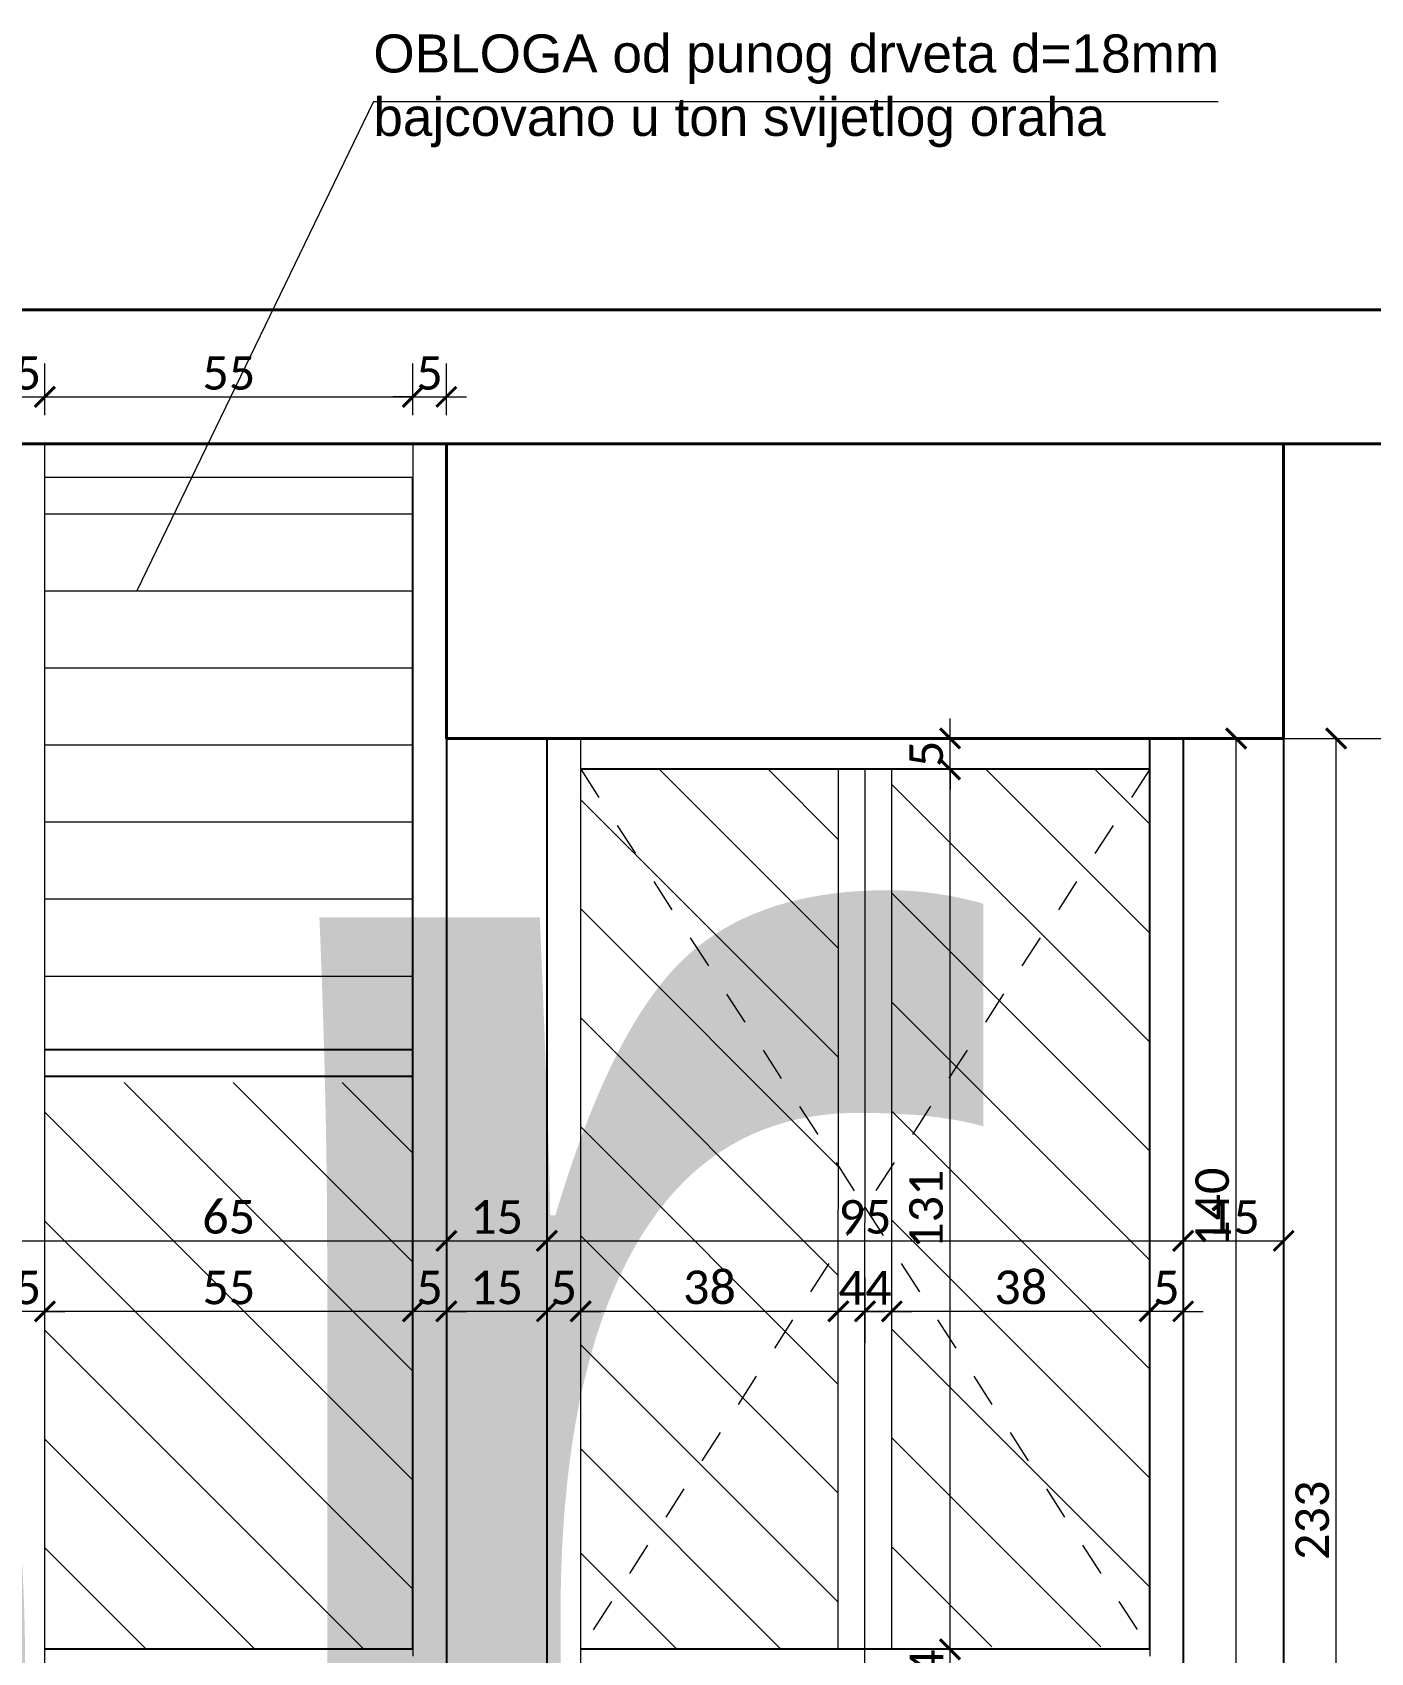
# Model space of a CAD drawing. Header units: centimetres. Extents: x -26724 to 60145, y -23645 to 6771.
# Drawn here: x 1814.5 to 2014.3, y 577.8 to 819.7 of the extents above; entities that cross this region are included whole.
import ezdxf

# ---------------------------------------------------------------- set-up
doc = ezdxf.new("R2010")
doc.units = ezdxf.units.CM
doc.linetypes.add('DALEKOVOD_VN', pattern=[5, 2.5, -2.5])
for name, color, linetype, lineweight in [('2.IZGLED', 7, 'Continuous', 13), ('4.KOTE', 88, 'Continuous', 15), ('IZGLED', 252, 'Continuous', 13), ('kote', 7, 'Continuous', 20), ('zid', 7, 'Continuous', 40)]:
    doc.layers.add(name, color=color, linetype=linetype, lineweight=lineweight)
doc.layers.add('3.IZGLED 2', color=7, linetype='Continuous', lineweight=9, true_color=0x4a4a4a)
doc.layers.add('IZGLED 2', color=253, linetype='Continuous', lineweight=9, true_color=0x828282)
doc.layers.add('tekst', color=7, linetype='Continuous')
doc.layers.add('tekst @ 50', color=7, linetype='Continuous')
doc.styles.add('Notes', font='arial.ttf', dxfattribs={"height": 3})
doc.styles.get("Standard").update_dxf_attribs({"font": 'calibri.ttf'})
doc.dimstyles.new('ja 1 30 izgledi zidova', dxfattribs={"dimtxt": 5, "dimasz": 3, "dimexe": 5, "dimexo": 5, "dimgap": 1, "dimtad": 1, "dimdec": 0, "dimtxsty": 'Standard', "dimblk": 'ARCHTICK', "dimcen": 2.5, "dimclrd": 256, "dimclrt": 7, "dimadec": 0, "dimazin": 0, "dimtfac": 1, "dimtdec": 0, "dimtix": 1, "dimtmove": 1, "dimatfit": 3, "dimldrblk": 'ARCHTICK', "dimfxl": 5, "dimfxlon": 1, "dimlwd": 0, "dimlwe": 9, "dimarcsym": 0})

# ---------------------------------------------------------------- blocks, each defined once
blk = doc.blocks.new('*U3237')
at = {"layer": 'tekst @ 50', "ltscale": 0.8, "style": 'Notes'}
blk.add_text('frizider za voće', height=283.795, dxfattribs=at).set_placement((773.6, 469.68))
blk = doc.blocks.new('_ArchTick')
at = {"color": 0, "linetype": 'ByBlock', "const_width": 0.15}
blk.add_lwpolyline([(-0.5, -0.5), (0.5, 0.5)], dxfattribs=at)
blk = doc.blocks.new('*D873')
at = {"layer": '4.KOTE', "color": 0, "lineweight": 9, "transparency": 16777216}
for p, q in [((1811.3, 764.58), (1811.3, 770.28)), ((1816.36, 762.53), (1816.36, 770.28))]:
    blk.add_line(p, q, dxfattribs=at)
at = {"layer": '4.KOTE', "lineweight": 0, "transparency": 16777216}
for p, q in [((1811.3, 765.28), (1808.3, 765.28)), ((1811.3, 765.28), (1816.36, 765.28)), ((1816.36, 765.28), (1819.36, 765.28))]:
    blk.add_line(p, q, dxfattribs=at)
at = {"layer": 'Defpoints', "color": 0, "transparency": 16777216}
for p in [(1816.36, 765.28), (1811.3, 758.29, -17.27), (1816.36, 758.29, -7.53)]:
    blk.add_point(p, dxfattribs=at)
at = {"layer": '4.KOTE', "lineweight": 0, "transparency": 16777216, "xscale": 3, "yscale": 3, "zscale": 3}
blk.add_blockref('_ArchTick', (1811.3, 765.28), dxfattribs=at)
at = {"layer": '4.KOTE', "lineweight": 0, "transparency": 16777216, "xscale": 3, "yscale": 3, "zscale": 3, "rotation": 180}
blk.add_blockref('_ArchTick', (1816.36, 765.28), dxfattribs=at)
at = {"layer": '4.KOTE', "color": 7, "transparency": 16777216, "insert": (1813.83, 768.82), "char_height": 5, "attachment_point": 5}
blk.add_mtext('5', dxfattribs=at)
blk = doc.blocks.new('*D874')
at = {"layer": '4.KOTE', "color": 0, "lineweight": 9, "transparency": 16777216}
for p, q in [((1816.36, 762.53), (1816.36, 770.28)), ((1871.3, 762.53), (1871.3, 770.28))]:
    blk.add_line(p, q, dxfattribs=at)
at = {"layer": '4.KOTE', "lineweight": 0, "transparency": 16777216}
blk.add_line((1816.36, 765.28), (1871.3, 765.28), dxfattribs=at)
at = {"layer": 'Defpoints', "color": 0, "transparency": 16777216}
for p in [(1871.3, 765.28), (1816.36, 758.29, -7.53), (1871.3, 758.29, -7.53)]:
    blk.add_point(p, dxfattribs=at)
at = {"layer": '4.KOTE', "lineweight": 0, "transparency": 16777216, "xscale": 3, "yscale": 3, "zscale": 3, "rotation": 180}
blk.add_blockref('_ArchTick', (1816.36, 765.28), dxfattribs=at)
at = {"layer": '4.KOTE', "lineweight": 0, "transparency": 16777216, "xscale": 3, "yscale": 3, "zscale": 3}
blk.add_blockref('_ArchTick', (1871.3, 765.28), dxfattribs=at)
at = {"layer": '4.KOTE', "color": 7, "transparency": 16777216, "insert": (1843.83, 768.82), "char_height": 5, "attachment_point": 5}
blk.add_mtext('55', dxfattribs=at)
blk = doc.blocks.new('*D875')
at = {"layer": '4.KOTE', "color": 0, "lineweight": 9, "transparency": 16777216}
for p, q in [((1871.3, 762.53), (1871.3, 770.28)), ((1876.3, 762.53), (1876.3, 770.28))]:
    blk.add_line(p, q, dxfattribs=at)
at = {"layer": '4.KOTE', "lineweight": 0, "transparency": 16777216}
for p, q in [((1871.3, 765.28), (1868.3, 765.28)), ((1871.3, 765.28), (1876.3, 765.28)), ((1876.3, 765.28), (1879.3, 765.28))]:
    blk.add_line(p, q, dxfattribs=at)
at = {"layer": 'Defpoints', "color": 0, "transparency": 16777216}
for p in [(1876.3, 765.28), (1871.3, 758.29, -7.53), (1876.3, 758.29, -7.53)]:
    blk.add_point(p, dxfattribs=at)
at = {"layer": '4.KOTE', "lineweight": 0, "transparency": 16777216, "xscale": 3, "yscale": 3, "zscale": 3}
blk.add_blockref('_ArchTick', (1871.3, 765.28), dxfattribs=at)
at = {"layer": '4.KOTE', "lineweight": 0, "transparency": 16777216, "xscale": 3, "yscale": 3, "zscale": 3, "rotation": 180}
blk.add_blockref('_ArchTick', (1876.3, 765.28), dxfattribs=at)
at = {"layer": '4.KOTE', "color": 7, "transparency": 16777216, "insert": (1873.8, 768.82), "char_height": 5, "attachment_point": 5}
blk.add_mtext('5', dxfattribs=at)
blk = doc.blocks.new('*D877')
at = {"layer": '4.KOTE', "color": 0, "lineweight": 9, "transparency": 16777216}
for p, q in [((1811.3, 644.2), (1811.3, 634.3)), ((1876.3, 644.16), (1876.3, 634.3))]:
    blk.add_line(p, q, dxfattribs=at)
at = {"layer": '4.KOTE', "lineweight": 0, "transparency": 16777216}
blk.add_line((1811.3, 639.3), (1876.3, 639.3), dxfattribs=at)
at = {"layer": 'Defpoints', "color": 0, "transparency": 16777216}
for p in [(1811.3, 758.29, -17.27), (1876.3, 679.67, -7.53), (1876.3, 639.3)]:
    blk.add_point(p, dxfattribs=at)
at = {"layer": '4.KOTE', "lineweight": 0, "transparency": 16777216, "xscale": 3, "yscale": 3, "zscale": 3, "rotation": 180}
blk.add_blockref('_ArchTick', (1811.3, 639.3), dxfattribs=at)
at = {"layer": '4.KOTE', "lineweight": 0, "transparency": 16777216, "xscale": 3, "yscale": 3, "zscale": 3}
blk.add_blockref('_ArchTick', (1876.3, 639.3), dxfattribs=at)
at = {"layer": '4.KOTE', "color": 7, "transparency": 16777216, "insert": (1843.8, 642.86), "char_height": 5, "attachment_point": 5}
blk.add_mtext('65', dxfattribs=at)
blk = doc.blocks.new('*D878')
at = {"layer": '4.KOTE', "color": 0, "lineweight": 9, "transparency": 16777216}
for p, q in [((1876.3, 644.16), (1876.3, 634.3)), ((1891.3, 642.24), (1891.3, 634.3))]:
    blk.add_line(p, q, dxfattribs=at)
at = {"layer": '4.KOTE', "lineweight": 0, "transparency": 16777216}
blk.add_line((1876.3, 639.3), (1891.3, 639.3), dxfattribs=at)
at = {"layer": 'Defpoints', "color": 0, "transparency": 16777216}
for p in [(1876.3, 679.67, -7.53), (1891.3, 669.63, -27), (1891.3, 639.3)]:
    blk.add_point(p, dxfattribs=at)
at = {"layer": '4.KOTE', "lineweight": 0, "transparency": 16777216, "xscale": 3, "yscale": 3, "zscale": 3, "rotation": 180}
blk.add_blockref('_ArchTick', (1876.3, 639.3), dxfattribs=at)
at = {"layer": '4.KOTE', "lineweight": 0, "transparency": 16777216, "xscale": 3, "yscale": 3, "zscale": 3}
blk.add_blockref('_ArchTick', (1891.3, 639.3), dxfattribs=at)
at = {"layer": '4.KOTE', "color": 7, "transparency": 16777216, "insert": (1883.8, 642.84), "char_height": 5, "attachment_point": 5}
blk.add_mtext('15', dxfattribs=at)
blk = doc.blocks.new('*D879')
at = {"layer": '4.KOTE', "color": 0, "lineweight": 9, "transparency": 16777216}
for p, q in [((1891.3, 642.24), (1891.3, 634.3)), ((1986.3, 642.71), (1986.3, 634.3))]:
    blk.add_line(p, q, dxfattribs=at)
at = {"layer": '4.KOTE', "lineweight": 0, "transparency": 16777216}
blk.add_line((1891.3, 639.3), (1986.3, 639.3), dxfattribs=at)
at = {"layer": 'Defpoints', "color": 0, "transparency": 16777216}
for p in [(1891.3, 669.63, -27), (1986.3, 647.71, -0.08), (1986.3, 639.3)]:
    blk.add_point(p, dxfattribs=at)
at = {"layer": '4.KOTE', "lineweight": 0, "transparency": 16777216, "xscale": 3, "yscale": 3, "zscale": 3, "rotation": 180}
blk.add_blockref('_ArchTick', (1891.3, 639.3), dxfattribs=at)
at = {"layer": '4.KOTE', "lineweight": 0, "transparency": 16777216, "xscale": 3, "yscale": 3, "zscale": 3}
blk.add_blockref('_ArchTick', (1986.3, 639.3), dxfattribs=at)
at = {"layer": '4.KOTE', "color": 7, "transparency": 16777216, "insert": (1938.8, 642.86), "char_height": 5, "attachment_point": 5}
blk.add_mtext('95', dxfattribs=at)
blk = doc.blocks.new('*D880')
at = {"layer": '4.KOTE', "color": 0, "lineweight": 9, "transparency": 16777216}
for p, q in [((1986.3, 642.71), (1986.3, 634.3)), ((2001.3, 641.26), (2001.3, 634.3))]:
    blk.add_line(p, q, dxfattribs=at)
at = {"layer": '4.KOTE', "lineweight": 0, "transparency": 16777216}
blk.add_line((1986.3, 639.3), (2001.3, 639.3), dxfattribs=at)
at = {"layer": 'Defpoints', "color": 0, "transparency": 16777216}
for p in [(1986.3, 647.71, -0.08), (2001.3, 647.39, -13.5), (2001.3, 639.3)]:
    blk.add_point(p, dxfattribs=at)
at = {"layer": '4.KOTE', "lineweight": 0, "transparency": 16777216, "xscale": 3, "yscale": 3, "zscale": 3, "rotation": 180}
blk.add_blockref('_ArchTick', (1986.3, 639.3), dxfattribs=at)
at = {"layer": '4.KOTE', "lineweight": 0, "transparency": 16777216, "xscale": 3, "yscale": 3, "zscale": 3}
blk.add_blockref('_ArchTick', (2001.3, 639.3), dxfattribs=at)
at = {"layer": '4.KOTE', "color": 7, "transparency": 16777216, "insert": (1993.8, 642.84), "char_height": 5, "attachment_point": 5}
blk.add_mtext('15', dxfattribs=at)
blk = doc.blocks.new('*D884')
at = {"layer": '4.KOTE', "color": 0, "lineweight": 9, "transparency": 16777216}
for p, q in [((1992.3, 714.29), (1999.21, 714.29)), ((1990.84, 574.34), (1999.21, 574.34))]:
    blk.add_line(p, q, dxfattribs=at)
at = {"layer": '4.KOTE', "lineweight": 0, "transparency": 16777216}
blk.add_line((1994.21, 574.34), (1994.21, 714.29), dxfattribs=at)
at = {"layer": 'Defpoints', "color": 0, "transparency": 16777216}
for p in [(1986.3, 714.29, -13.5), (1994.21, 714.29), (1986.3, 574.34, 5.97)]:
    blk.add_point(p, dxfattribs=at)
at = {"layer": '4.KOTE', "lineweight": 0, "transparency": 16777216, "xscale": 3, "yscale": 3, "zscale": 3}
for p, rotation in [((1994.21, 714.29), 90), ((1994.21, 574.34), 270)]:
    blk.add_blockref('_ArchTick', p, dxfattribs=dict(at, rotation=rotation))
at = {"layer": '4.KOTE', "color": 7, "transparency": 16777216, "insert": (1990.65, 644.32), "char_height": 5, "attachment_point": 5, "rotation": 90}
blk.add_mtext('140', dxfattribs=at)
blk = doc.blocks.new('*D897')
at = {"layer": '4.KOTE', "color": 0, "lineweight": 9, "transparency": 16777216}
for p, q in [((1981.3, 630.56), (1981.3, 633.78)), ((1986.3, 627.04), (1986.3, 623.78))]:
    blk.add_line(p, q, dxfattribs=at)
at = {"layer": '4.KOTE', "lineweight": 0, "transparency": 16777216}
for p, q in [((1981.3, 628.78), (1978.3, 628.78)), ((1986.3, 628.78), (1981.3, 628.78)), ((1986.3, 628.78), (1989.3, 628.78))]:
    blk.add_line(p, q, dxfattribs=at)
at = {"layer": 'Defpoints', "color": 0, "transparency": 16777216}
for p in [(1981.3, 628.78, 5.97), (1981.3, 628.78), (1986.3, 628.78, -13.5)]:
    blk.add_point(p, dxfattribs=at)
at = {"layer": '4.KOTE', "lineweight": 0, "transparency": 16777216, "xscale": 3, "yscale": 3, "zscale": 3}
blk.add_blockref('_ArchTick', (1981.3, 628.78), dxfattribs=at)
at = {"layer": '4.KOTE', "lineweight": 0, "transparency": 16777216, "xscale": 3, "yscale": 3, "zscale": 3, "rotation": 180}
blk.add_blockref('_ArchTick', (1986.3, 628.78), dxfattribs=at)
at = {"layer": '4.KOTE', "color": 7, "transparency": 16777216, "insert": (1983.8, 632.31), "char_height": 5, "attachment_point": 5}
blk.add_mtext('5', dxfattribs=at)
blk = doc.blocks.new('*D898')
at = {"layer": '4.KOTE', "color": 0, "lineweight": 9, "transparency": 16777216}
for p, q in [((1942.81, 629.26), (1942.81, 633.78)), ((1981.3, 630.56), (1981.3, 633.78))]:
    blk.add_line(p, q, dxfattribs=at)
at = {"layer": '4.KOTE', "lineweight": 0, "transparency": 16777216}
blk.add_line((1981.3, 628.78), (1942.81, 628.78), dxfattribs=at)
at = {"layer": 'Defpoints', "color": 0, "transparency": 16777216}
for p in [(1942.81, 628.78), (1981.3, 628.78, 5.97), (1942.81, 626.14, 3.65)]:
    blk.add_point(p, dxfattribs=at)
at = {"layer": '4.KOTE', "lineweight": 0, "transparency": 16777216, "xscale": 3, "yscale": 3, "zscale": 3, "rotation": 180}
blk.add_blockref('_ArchTick', (1942.81, 628.78), dxfattribs=at)
at = {"layer": '4.KOTE', "lineweight": 0, "transparency": 16777216, "xscale": 3, "yscale": 3, "zscale": 3}
blk.add_blockref('_ArchTick', (1981.3, 628.78), dxfattribs=at)
at = {"layer": '4.KOTE', "color": 7, "transparency": 16777216, "insert": (1962.05, 632.34), "char_height": 5, "attachment_point": 5}
blk.add_mtext('38', dxfattribs=at)
blk = doc.blocks.new('*D899')
at = {"layer": '4.KOTE', "color": 0, "lineweight": 9, "transparency": 16777216}
for p, q in [((1938.81, 624.06), (1938.81, 633.78)), ((1942.81, 629.26), (1942.81, 633.78))]:
    blk.add_line(p, q, dxfattribs=at)
at = {"layer": '4.KOTE', "lineweight": 0, "transparency": 16777216}
for p, q in [((1938.81, 628.78), (1935.81, 628.78)), ((1942.81, 628.78), (1938.81, 628.78)), ((1942.81, 628.78), (1945.81, 628.78))]:
    blk.add_line(p, q, dxfattribs=at)
at = {"layer": 'Defpoints', "color": 0, "transparency": 16777216}
for p in [(1938.81, 628.78), (1942.81, 626.14, 3.65), (1938.81, 617.05, 4.06)]:
    blk.add_point(p, dxfattribs=at)
at = {"layer": '4.KOTE', "lineweight": 0, "transparency": 16777216, "xscale": 3, "yscale": 3, "zscale": 3}
blk.add_blockref('_ArchTick', (1938.81, 628.78), dxfattribs=at)
at = {"layer": '4.KOTE', "lineweight": 0, "transparency": 16777216, "xscale": 3, "yscale": 3, "zscale": 3, "rotation": 180}
blk.add_blockref('_ArchTick', (1942.81, 628.78), dxfattribs=at)
at = {"layer": '4.KOTE', "color": 7, "transparency": 16777216, "insert": (1940.81, 632.29), "char_height": 5, "attachment_point": 5}
blk.add_mtext('4', dxfattribs=at)
blk = doc.blocks.new('*D900')
at = {"layer": '4.KOTE', "color": 0, "lineweight": 9, "transparency": 16777216}
for p, q in [((1934.81, 623.78), (1934.81, 633.78)), ((1938.81, 624.06), (1938.81, 633.78))]:
    blk.add_line(p, q, dxfattribs=at)
at = {"layer": '4.KOTE', "lineweight": 0, "transparency": 16777216}
for p, q in [((1934.81, 628.78), (1931.81, 628.78)), ((1938.81, 628.78), (1934.81, 628.78)), ((1938.81, 628.78), (1941.81, 628.78))]:
    blk.add_line(p, q, dxfattribs=at)
at = {"layer": 'Defpoints', "color": 0, "transparency": 16777216}
for p in [(1934.81, 628.78), (1934.81, 617.88, -0.08), (1938.81, 617.05, 4.06)]:
    blk.add_point(p, dxfattribs=at)
at = {"layer": '4.KOTE', "lineweight": 0, "transparency": 16777216, "xscale": 3, "yscale": 3, "zscale": 3}
blk.add_blockref('_ArchTick', (1934.81, 628.78), dxfattribs=at)
at = {"layer": '4.KOTE', "lineweight": 0, "transparency": 16777216, "xscale": 3, "yscale": 3, "zscale": 3, "rotation": 180}
blk.add_blockref('_ArchTick', (1938.81, 628.78), dxfattribs=at)
at = {"layer": '4.KOTE', "color": 7, "transparency": 16777216, "insert": (1936.81, 632.29), "char_height": 5, "attachment_point": 5}
blk.add_mtext('4', dxfattribs=at)
blk = doc.blocks.new('*D901')
at = {"layer": '4.KOTE', "color": 0, "lineweight": 9, "transparency": 16777216}
for p, q in [((1896.36, 627.62), (1896.36, 633.78)), ((1934.81, 623.78), (1934.81, 633.78))]:
    blk.add_line(p, q, dxfattribs=at)
at = {"layer": '4.KOTE', "lineweight": 0, "transparency": 16777216}
blk.add_line((1934.81, 628.78), (1896.36, 628.78), dxfattribs=at)
at = {"layer": 'Defpoints', "color": 0, "transparency": 16777216}
for p in [(1896.36, 628.78), (1896.36, 620.29, -17.27), (1934.81, 617.88, -0.08)]:
    blk.add_point(p, dxfattribs=at)
at = {"layer": '4.KOTE', "lineweight": 0, "transparency": 16777216, "xscale": 3, "yscale": 3, "zscale": 3, "rotation": 180}
blk.add_blockref('_ArchTick', (1896.36, 628.78), dxfattribs=at)
at = {"layer": '4.KOTE', "lineweight": 0, "transparency": 16777216, "xscale": 3, "yscale": 3, "zscale": 3}
blk.add_blockref('_ArchTick', (1934.81, 628.78), dxfattribs=at)
at = {"layer": '4.KOTE', "color": 7, "transparency": 16777216, "insert": (1915.58, 632.34), "char_height": 5, "attachment_point": 5}
blk.add_mtext('38', dxfattribs=at)
blk = doc.blocks.new('*D902')
at = {"layer": '4.KOTE', "color": 0, "lineweight": 9, "transparency": 16777216}
for p, q in [((1891.3, 629.15), (1891.3, 633.78)), ((1896.36, 627.62), (1896.36, 633.78))]:
    blk.add_line(p, q, dxfattribs=at)
at = {"layer": '4.KOTE', "lineweight": 0, "transparency": 16777216}
for p, q in [((1891.3, 628.78), (1888.3, 628.78)), ((1896.36, 628.78), (1891.3, 628.78)), ((1896.36, 628.78), (1899.36, 628.78))]:
    blk.add_line(p, q, dxfattribs=at)
at = {"layer": 'Defpoints', "color": 0, "transparency": 16777216}
for p in [(1891.3, 628.78), (1891.3, 619.68, -27), (1896.36, 620.29, -17.27)]:
    blk.add_point(p, dxfattribs=at)
at = {"layer": '4.KOTE', "lineweight": 0, "transparency": 16777216, "xscale": 3, "yscale": 3, "zscale": 3}
blk.add_blockref('_ArchTick', (1891.3, 628.78), dxfattribs=at)
at = {"layer": '4.KOTE', "lineweight": 0, "transparency": 16777216, "xscale": 3, "yscale": 3, "zscale": 3, "rotation": 180}
blk.add_blockref('_ArchTick', (1896.36, 628.78), dxfattribs=at)
at = {"layer": '4.KOTE', "color": 7, "transparency": 16777216, "insert": (1893.83, 632.31), "char_height": 5, "attachment_point": 5}
blk.add_mtext('5', dxfattribs=at)
blk = doc.blocks.new('*D903')
at = {"layer": '4.KOTE', "color": 0, "lineweight": 9, "transparency": 16777216}
for p, q in [((1876.3, 624.83), (1876.3, 633.78)), ((1891.3, 629.15), (1891.3, 633.78))]:
    blk.add_line(p, q, dxfattribs=at)
at = {"layer": '4.KOTE', "lineweight": 0, "transparency": 16777216}
blk.add_line((1891.3, 628.78), (1876.3, 628.78), dxfattribs=at)
at = {"layer": 'Defpoints', "color": 0, "transparency": 16777216}
for p in [(1876.3, 628.78), (1891.3, 619.68, -27), (1876.3, 618.67, -7.53)]:
    blk.add_point(p, dxfattribs=at)
at = {"layer": '4.KOTE', "lineweight": 0, "transparency": 16777216, "xscale": 3, "yscale": 3, "zscale": 3, "rotation": 180}
blk.add_blockref('_ArchTick', (1876.3, 628.78), dxfattribs=at)
at = {"layer": '4.KOTE', "lineweight": 0, "transparency": 16777216, "xscale": 3, "yscale": 3, "zscale": 3}
blk.add_blockref('_ArchTick', (1891.3, 628.78), dxfattribs=at)
at = {"layer": '4.KOTE', "color": 7, "transparency": 16777216, "insert": (1883.8, 632.32), "char_height": 5, "attachment_point": 5}
blk.add_mtext('15', dxfattribs=at)
blk = doc.blocks.new('*D904')
at = {"layer": '4.KOTE', "color": 0, "lineweight": 9, "transparency": 16777216}
for p, q in [((1871.3, 624.72), (1871.3, 633.78)), ((1876.3, 624.83), (1876.3, 633.78))]:
    blk.add_line(p, q, dxfattribs=at)
at = {"layer": '4.KOTE', "lineweight": 0, "transparency": 16777216}
for p, q in [((1871.3, 628.78), (1868.3, 628.78)), ((1876.3, 628.78), (1871.3, 628.78)), ((1876.3, 628.78), (1879.3, 628.78))]:
    blk.add_line(p, q, dxfattribs=at)
at = {"layer": 'Defpoints', "color": 0, "transparency": 16777216}
for p in [(1871.3, 628.78), (1871.3, 617.66, -7.53), (1876.3, 618.67, -7.53)]:
    blk.add_point(p, dxfattribs=at)
at = {"layer": '4.KOTE', "lineweight": 0, "transparency": 16777216, "xscale": 3, "yscale": 3, "zscale": 3}
blk.add_blockref('_ArchTick', (1871.3, 628.78), dxfattribs=at)
at = {"layer": '4.KOTE', "lineweight": 0, "transparency": 16777216, "xscale": 3, "yscale": 3, "zscale": 3, "rotation": 180}
blk.add_blockref('_ArchTick', (1876.3, 628.78), dxfattribs=at)
at = {"layer": '4.KOTE', "color": 7, "transparency": 16777216, "insert": (1873.8, 632.31), "char_height": 5, "attachment_point": 5}
blk.add_mtext('5', dxfattribs=at)
blk = doc.blocks.new('*D905')
at = {"layer": '4.KOTE', "color": 0, "lineweight": 9, "transparency": 16777216}
for p, q in [((1816.36, 631.01), (1816.36, 633.78)), ((1871.3, 624.72), (1871.3, 633.78))]:
    blk.add_line(p, q, dxfattribs=at)
at = {"layer": '4.KOTE', "lineweight": 0, "transparency": 16777216}
blk.add_line((1871.3, 628.78), (1816.36, 628.78), dxfattribs=at)
at = {"layer": 'Defpoints', "color": 0, "transparency": 16777216}
for p in [(1816.36, 628.78, -7.53), (1816.36, 628.78), (1871.3, 617.66, -7.53)]:
    blk.add_point(p, dxfattribs=at)
at = {"layer": '4.KOTE', "lineweight": 0, "transparency": 16777216, "xscale": 3, "yscale": 3, "zscale": 3, "rotation": 180}
blk.add_blockref('_ArchTick', (1816.36, 628.78), dxfattribs=at)
at = {"layer": '4.KOTE', "lineweight": 0, "transparency": 16777216, "xscale": 3, "yscale": 3, "zscale": 3}
blk.add_blockref('_ArchTick', (1871.3, 628.78), dxfattribs=at)
at = {"layer": '4.KOTE', "color": 7, "transparency": 16777216, "insert": (1843.83, 632.31), "char_height": 5, "attachment_point": 5}
blk.add_mtext('55', dxfattribs=at)
blk = doc.blocks.new('*D906')
at = {"layer": '4.KOTE', "color": 0, "lineweight": 9, "transparency": 16777216}
for p, q in [((1811.3, 629.5), (1811.3, 633.78)), ((1816.36, 631.01), (1816.36, 633.78))]:
    blk.add_line(p, q, dxfattribs=at)
at = {"layer": '4.KOTE', "lineweight": 0, "transparency": 16777216}
for p, q in [((1811.3, 628.78), (1808.3, 628.78)), ((1816.36, 628.78), (1811.3, 628.78)), ((1816.36, 628.78), (1819.36, 628.78))]:
    blk.add_line(p, q, dxfattribs=at)
at = {"layer": 'Defpoints', "color": 0, "transparency": 16777216}
for p in [(1811.3, 628.78), (1816.36, 628.78, -7.53), (1811.3, 625.6, -17.27)]:
    blk.add_point(p, dxfattribs=at)
at = {"layer": '4.KOTE', "lineweight": 0, "transparency": 16777216, "xscale": 3, "yscale": 3, "zscale": 3}
blk.add_blockref('_ArchTick', (1811.3, 628.78), dxfattribs=at)
at = {"layer": '4.KOTE', "lineweight": 0, "transparency": 16777216, "xscale": 3, "yscale": 3, "zscale": 3, "rotation": 180}
blk.add_blockref('_ArchTick', (1816.36, 628.78), dxfattribs=at)
at = {"layer": '4.KOTE', "color": 7, "transparency": 16777216, "insert": (1813.83, 632.31), "char_height": 5, "attachment_point": 5}
blk.add_mtext('5', dxfattribs=at)
blk = doc.blocks.new('*D910')
at = {"layer": '4.KOTE', "lineweight": 0, "transparency": 16777216}
blk.add_line((2009.15, 480.87), (2009.15, 714.29), dxfattribs=at)
at = {"layer": '4.KOTE', "color": 0, "lineweight": 9, "transparency": 16777216}
for p, q in [((2009.85, 714.29), (2014.15, 714.29)), ((2004.37, 480.87), (2014.15, 480.87))]:
    blk.add_line(p, q, dxfattribs=at)
at = {"layer": 'Defpoints', "color": 0, "transparency": 16777216}
for p in [(2001.3, 714.29, -27), (2009.15, 714.29), (1986.3, 480.87, 5.97)]:
    blk.add_point(p, dxfattribs=at)
at = {"layer": '4.KOTE', "lineweight": 0, "transparency": 16777216, "xscale": 3, "yscale": 3, "zscale": 3}
for p, rotation in [((2009.15, 714.29), 90), ((2009.15, 480.87), 270)]:
    blk.add_blockref('_ArchTick', p, dxfattribs=dict(at, rotation=rotation))
at = {"layer": '4.KOTE', "color": 7, "transparency": 16777216, "insert": (2005.59, 597.58), "char_height": 5, "attachment_point": 5, "rotation": 90}
blk.add_mtext('233', dxfattribs=at)
blk = doc.blocks.new('*D2176')
at = {"layer": '4.KOTE', "lineweight": 0, "transparency": 16777216}
for p, q in [((1951.5, 578.34), (1951.5, 581.34)), ((1951.5, 574.34), (1951.5, 578.34)), ((1951.5, 574.34), (1951.5, 571.34))]:
    blk.add_line(p, q, dxfattribs=at)
at = {"layer": '4.KOTE', "color": 0, "lineweight": 9, "transparency": 16777216}
for p, q in [((1953.29, 578.34), (1956.5, 578.34)), ((1953.29, 574.34), (1956.5, 574.34))]:
    blk.add_line(p, q, dxfattribs=at)
at = {"layer": 'Defpoints', "color": 0, "transparency": 16777216}
for p in [(1951.5, 578.34, 5.97), (1951.5, 578.34), (1951.5, 574.34, 5.97)]:
    blk.add_point(p, dxfattribs=at)
at = {"layer": '4.KOTE', "lineweight": 0, "transparency": 16777216, "xscale": 3, "yscale": 3, "zscale": 3}
for p, rotation in [((1951.5, 578.34), 270), ((1951.5, 574.34), 90)]:
    blk.add_blockref('_ArchTick', p, dxfattribs=dict(at, rotation=rotation))
at = {"layer": '4.KOTE', "color": 7, "transparency": 16777216, "insert": (1947.99, 576.34), "char_height": 5, "attachment_point": 5, "rotation": 90}
blk.add_mtext('4', dxfattribs=at)
blk = doc.blocks.new('*D2177')
at = {"layer": '4.KOTE', "color": 0, "lineweight": 9, "transparency": 16777216}
for p, q in [((1956.5, 709.69), (1946.5, 709.69)), ((1953.29, 578.34), (1956.5, 578.34))]:
    blk.add_line(p, q, dxfattribs=at)
at = {"layer": '4.KOTE', "lineweight": 0, "transparency": 16777216}
blk.add_line((1951.5, 578.34), (1951.5, 709.69), dxfattribs=at)
at = {"layer": 'Defpoints', "color": 0, "transparency": 16777216}
for p in [(1951.5, 709.69), (1965.47, 709.69, -0.08), (1951.5, 578.34, 5.97)]:
    blk.add_point(p, dxfattribs=at)
at = {"layer": '4.KOTE', "lineweight": 0, "transparency": 16777216, "xscale": 3, "yscale": 3, "zscale": 3}
for p, rotation in [((1951.5, 709.69), 90), ((1951.5, 578.34), 270)]:
    blk.add_blockref('_ArchTick', p, dxfattribs=dict(at, rotation=rotation))
at = {"layer": '4.KOTE', "color": 7, "transparency": 16777216, "insert": (1947.94, 644.02), "char_height": 5, "attachment_point": 5, "rotation": 90}
blk.add_mtext('131', dxfattribs=at)
blk = doc.blocks.new('*D2178')
at = {"layer": '4.KOTE', "lineweight": 0, "transparency": 16777216}
for p, q in [((1951.5, 714.29), (1951.5, 717.29)), ((1951.5, 709.69), (1951.5, 714.29)), ((1951.5, 709.69), (1951.5, 706.69))]:
    blk.add_line(p, q, dxfattribs=at)
at = {"layer": '4.KOTE', "color": 0, "lineweight": 9, "transparency": 16777216}
for p, q in [((1952.01, 714.29), (1946.5, 714.29)), ((1956.5, 709.69), (1946.5, 709.69))]:
    blk.add_line(p, q, dxfattribs=at)
at = {"layer": 'Defpoints', "color": 0, "transparency": 16777216}
for p in [(1951.5, 714.29), (1964.32, 714.29, -27), (1965.47, 709.69, -0.08)]:
    blk.add_point(p, dxfattribs=at)
at = {"layer": '4.KOTE', "lineweight": 0, "transparency": 16777216, "xscale": 3, "yscale": 3, "zscale": 3}
for p, rotation in [((1951.5, 714.29), 270), ((1951.5, 709.69), 90)]:
    blk.add_blockref('_ArchTick', p, dxfattribs=dict(at, rotation=rotation))
at = {"layer": '4.KOTE', "color": 7, "transparency": 16777216, "insert": (1947.96, 711.99), "char_height": 5, "attachment_point": 5, "rotation": 90}
blk.add_mtext('5', dxfattribs=at)

msp = doc.modelspace()

# ---------------------------------------------------------------- linework, layer by layer
for p, q in [((1876.3, 758.29, -13.5), (1876.3, 386.29, -13.5)), ((2001.3, 758.29, -13.5), (2001.3, 386.29, -13.5)), ((1871.3, 578.34, -7.53), (1871.3, 753.29, -13.5)), ((1891.3, 714.29, -13.5), (1891.3, 386.29, -13.5)), ((1981.3, 578.34, 5.97), (1981.3, 714.29, 1.33)), ((1986.3, 714.29, -13.5), (1986.3, 386.29, -13.5)), ((1981.3, 709.69, -0.08), (1896.36, 709.69, -0.08)), ((1871.3, 667.82, -10.52), (1816.36, 667.82, -10.52)), ((1871.3, 663.82, -10.52), (1816.36, 663.82, -10.52)), ((1871.3, 578.34, -7.53), (1816.36, 578.34, -7.53)), ((1981.3, 578.34, 5.97), (1896.36, 578.34, 5.97))]:
    msp.add_line(p, q)
at = {"layer": '2.IZGLED', "ltscale": 12}
for p, q in [((1871.3, 758.29, -7.53), (1871.3, 577.29, -7.53)), ((1981.3, 714.29, 5.97), (1981.3, 577.29, 5.97))]:
    msp.add_line(p, q, dxfattribs=at)
at = {"layer": '2.IZGLED', "linetype": 'DALEKOVOD_VN', "ltscale": 2}
for p, q in [((1896.36, 709.69, -0.08), (1938.8, 644.32, -10.52)), ((1981.3, 709.69, -0.08), (1938.8, 644.32, -10.52)), ((1938.8, 644.32, -10.52), (1896.36, 578.34, 5.97)), ((1938.8, 644.32, -10.52), (1981.3, 578.34, 5.97))]:
    msp.add_line(p, q, dxfattribs=at)
at = {"layer": '2.IZGLED', "ltscale": 2}
for p, q in [((1934.8, 578.34, 5.79), (1934.83, 709.69, -0.08)), ((1938.8, 574.34, 5.97), (1938.83, 709.69, -0.08)), ((1942.8, 578.34, 5.79), (1942.83, 709.69, -0.08))]:
    msp.add_line(p, q, dxfattribs=at)
at = {"layer": '3.IZGLED 2', "ltscale": 12}
msp.add_line((1865.4, 809.35, -10.52), (1830.07, 736.33, -10.52), dxfattribs=at)
at = {"layer": '3.IZGLED 2', "ltscale": 0.8, "elevation": -10.52}
msp.add_lwpolyline([(1865.4, 809.35), (1991.54, 809.35)], dxfattribs=at)
at = {"layer": 'IZGLED', "linetype": 'Continuous', "ltscale": 12}
for p, q in [((1816.3, 747.83, -10.52), (1871.23, 747.83, -10.52)), ((1816.3, 736.33, -10.52), (1871.23, 736.33, -10.52)), ((1816.3, 724.83, -10.52), (1871.23, 724.83, -10.52)), ((1816.3, 713.33, -10.52), (1871.23, 713.33, -10.52)), ((1934.82, 682.92, -0.08), (1908.06, 709.69, -0.08)), ((1934.83, 699.18, -0.08), (1924.32, 709.69, -0.08)), ((1981.36, 685.17, -0.08), (1956.85, 709.69, -0.08)), ((1981.36, 701.43, -0.08), (1973.11, 709.69, -0.08)), ((1981.3, 668.97, -0.08), (1942.83, 707.44, -0.08)), ((1934.82, 666.66, -0.08), (1896.36, 705.12, -0.08)), ((1816.3, 701.83, -10.52), (1871.23, 701.83, -10.52)), ((1816.3, 690.33, -10.52), (1871.23, 690.33, -10.52)), ((1981.3, 652.71, -0.08), (1942.82, 691.18, -0.08)), ((1934.91, 650.3, -0.08), (1896.36, 688.85, -0.08)), ((1816.3, 678.83, -10.52), (1871.23, 678.83, -10.52)), ((1981.3, 636.44, -0.08), (1942.82, 674.92, -0.08)), ((1934.81, 634.14, -0.08), (1896.36, 672.59, -0.08)), ((1871.23, 619.89, -10.52), (1828.2, 662.92, -10.52)), ((1871.23, 636.15, -10.52), (1844.46, 662.92, -10.52)), ((1871.23, 652.42, -10.52), (1860.73, 662.92, -10.52)), ((1871.23, 603.63, -10.52), (1816.3, 658.56, -10.52)), ((1981.23, 620.25, -0.08), (1942.82, 658.66, -0.08)), ((1934.81, 617.88, -0.08), (1896.36, 656.33, -0.08)), ((1871.23, 587.36, -10.52), (1816.3, 642.3, -10.52)), ((1981.23, 603.98, -0.08), (1942.81, 642.4, -0.08)), ((1934.8, 601.62, -0.08), (1896.36, 640.06, -0.08)), ((1863.99, 578.34, -10.52), (1816.3, 626.04, -10.52)), ((1981.23, 587.72, -0.08), (1942.81, 626.14, -0.08)), ((1934.8, 585.36, -0.08), (1896.36, 623.8, -0.08)), ((1847.72, 578.34, -10.52), (1816.3, 609.77, -10.52)), ((1973.99, 578.7, -0.08), (1942.81, 609.88, -0.08)), ((1926.26, 578.34, -0.08), (1896.36, 608.24, -0.08)), ((1831.46, 578.34, -10.52), (1816.3, 593.51, -10.52)), ((1910.7, 578.34, -0.08), (1896.36, 592.69, -0.08)), ((1957.72, 578.7, -0.08), (1942.8, 593.62, -0.08))]:
    msp.add_line(p, q, dxfattribs=at)
at = {"layer": 'IZGLED 2'}
msp.add_line((2001.3, 714.29, -27), (2476.46, 714.29, -21.65), dxfattribs=at)
at = {"layer": 'kote', "ltscale": 12}
for p, q in [((1816.36, 396.29, -7.53), (1816.36, 758.29, -7.53)), ((1876.3, 396.29, -7.53), (1876.3, 758.29, -7.53)), ((1816.36, 753.29, -13.5), (1871.3, 753.29, -13.5)), ((1891.3, 396.29, -27), (1891.3, 714.29, -27)), ((1896.36, 396.29, -17.27), (1896.36, 714.29, -17.27))]:
    msp.add_line(p, q, dxfattribs=at)
at = {"layer": 'zid'}
for p, q in [((3221.3, 778.29, -27), (1171.3, 778.29, -27)), ((3221.3, 758.29, -27), (1171.3, 758.29, -27))]:
    msp.add_line(p, q, dxfattribs=at)
at = {"layer": 'zid', "elevation": -27}
msp.add_lwpolyline([(2001.3, 758.29), (1876.3, 758.29), (1876.3, 714.29), (2001.3, 714.29)], close=True, dxfattribs=at)

# ---------------------------------------------------------------- block references
at = {"layer": 'tekst', "color": 3, "lineweight": 50}
msp.add_blockref('*U3237', (0, 0), dxfattribs=at)

# ---------------------------------------------------------------- texts
at = {"layer": 'tekst @ 50', "ltscale": 0.8, "insert": (1865.4, 819.37, -10.52), "char_height": 5.6759, "attachment_point": 1, "style": 'Notes'}
msp.add_mtext_dynamic_manual_height_columns('OBLOGA od punog drveta d=18mm\\Pbajcovano u ton svijetlog oraha', width=290.6445, gutter_width=750, heights=[0], dxfattribs=at)

# ---------------------------------------------------------------- dimensions: what is measured, and where the dimension line sits
at = {"layer": '4.KOTE'}
for base, p1, p2, picture, middle in [((1816.36, 765.28), (1811.3, 758.29, -17.27), (1816.36, 758.29, -7.53), '*D873', (1813.83, 768.82)), ((1871.3, 765.28), (1816.36, 758.29, -7.53), (1871.3, 758.29, -7.53), '*D874', (1843.83, 768.82)), ((1876.3, 765.28), (1871.3, 758.29, -7.53), (1876.3, 758.29, -7.53), '*D875', (1873.8, 768.82)), ((1876.3, 639.3), (1811.3, 758.29, -17.27), (1876.3, 679.67, -7.53), '*D877', (1843.8, 642.86)), ((1891.3, 639.3), (1876.3, 679.67, -7.53), (1891.3, 669.63, -27), '*D878', (1883.8, 642.84)), ((1986.3, 639.3), (1891.3, 669.63, -27), (1986.3, 647.71, -0.08), '*D879', (1938.8, 642.86)), ((2001.3, 639.3), (1986.3, 647.71, -0.08), (2001.3, 647.39, -13.5), '*D880', (1993.8, 642.84)), ((1811.3, 628.78), (1816.36, 628.78, -7.53), (1811.3, 625.6, -17.27), '*D906', (1813.83, 632.31)), ((1816.36, 628.78), (1871.3, 617.66, -7.53), (1816.36, 628.78, -7.53), '*D905', (1843.83, 632.31)), ((1871.3, 628.78), (1876.3, 618.67, -7.53), (1871.3, 617.66, -7.53), '*D904', (1873.8, 632.31)), ((1876.3, 628.78), (1891.3, 619.68, -27), (1876.3, 618.67, -7.53), '*D903', (1883.8, 632.32)), ((1891.3, 628.78), (1896.36, 620.29, -17.27), (1891.3, 619.68, -27), '*D902', (1893.83, 632.31)), ((1896.36, 628.78), (1934.81, 617.88, -0.08), (1896.36, 620.29, -17.27), '*D901', (1915.58, 632.34)), ((1934.81, 628.78), (1938.81, 617.05, 4.06), (1934.81, 617.88, -0.08), '*D900', (1936.81, 632.29)), ((1938.81, 628.78), (1942.81, 626.14, 3.65), (1938.81, 617.05, 4.06), '*D899', (1940.81, 632.29)), ((1942.81, 628.78), (1981.3, 628.78, 5.97), (1942.81, 626.14, 3.65), '*D898', (1962.05, 632.34)), ((1981.3, 628.78), (1986.3, 628.78, -13.5), (1981.3, 628.78, 5.97), '*D897', (1983.8, 632.31))]:
    dim = msp.add_linear_dim(base=base, p1=p1, p2=p2, dimstyle='ja 1 30 izgledi zidova', dxfattribs=at)
    dim.commit()
    dim.dimension.update_dxf_attribs({"geometry": picture, "text_midpoint": middle})
for base, p1, p2, picture, middle in [((1951.5, 714.29), (1965.47, 709.69, -0.08), (1964.32, 714.29, -27), '*D2178', (1947.96, 711.99)), ((1994.21, 714.29), (1986.3, 574.34, 5.97), (1986.3, 714.29, -13.5), '*D884', (1990.65, 644.32)), ((2009.15, 714.29), (1986.3, 480.87, 5.97), (2001.3, 714.29, -27), '*D910', (2005.59, 597.58)), ((1951.5, 709.69), (1951.5, 578.34, 5.97), (1965.47, 709.69, -0.08), '*D2177', (1947.94, 644.02)), ((1951.5, 578.34), (1951.5, 574.34, 5.97), (1951.5, 578.34, 5.97), '*D2176', (1947.99, 576.34))]:
    dim = msp.add_linear_dim(base=base, p1=p1, p2=p2, angle=90, dimstyle='ja 1 30 izgledi zidova', dxfattribs=at)
    dim.commit()
    dim.dimension.update_dxf_attribs({"geometry": picture, "text_midpoint": middle})

doc.saveas('drawing.dxf')
